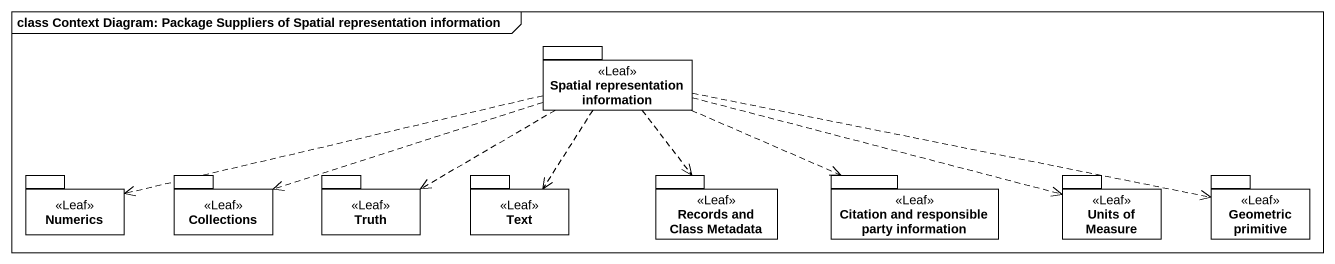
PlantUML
@startuml
mainframe class Context Diagram: Package Suppliers of Spatial representation information
package "Spatial representation information" as Spatial_representation <<Leaf>> {
}
package Numerics <<Leaf>> {
}
package "Collections" as Collections_ <<Leaf>> {
}
package Truth <<Leaf>> {
}
package Text <<Leaf>> {
}
package "Records and Class Metadata" as Records_and_Class_Metadata <<Leaf>> {
}
package "Citation and responsible party information" as Citation_and_responsible <<Leaf>> {
}
package "Units of Measure" as Units_of_Measure <<Leaf>> {
}
package "Geometric primitive" as Geometric_primitive <<Leaf>> {
}
Spatial_representation .left.> Numerics
Spatial_representation .left.> Collections_
Spatial_representation .left.> Truth
Spatial_representation ..> Text
Spatial_representation ..> Records_and_Class_Metadata
Spatial_representation .right.> Citation_and_responsible
Spatial_representation .right.> Units_of_Measure
Spatial_representation .right.> Geometric_primitive
@enduml
